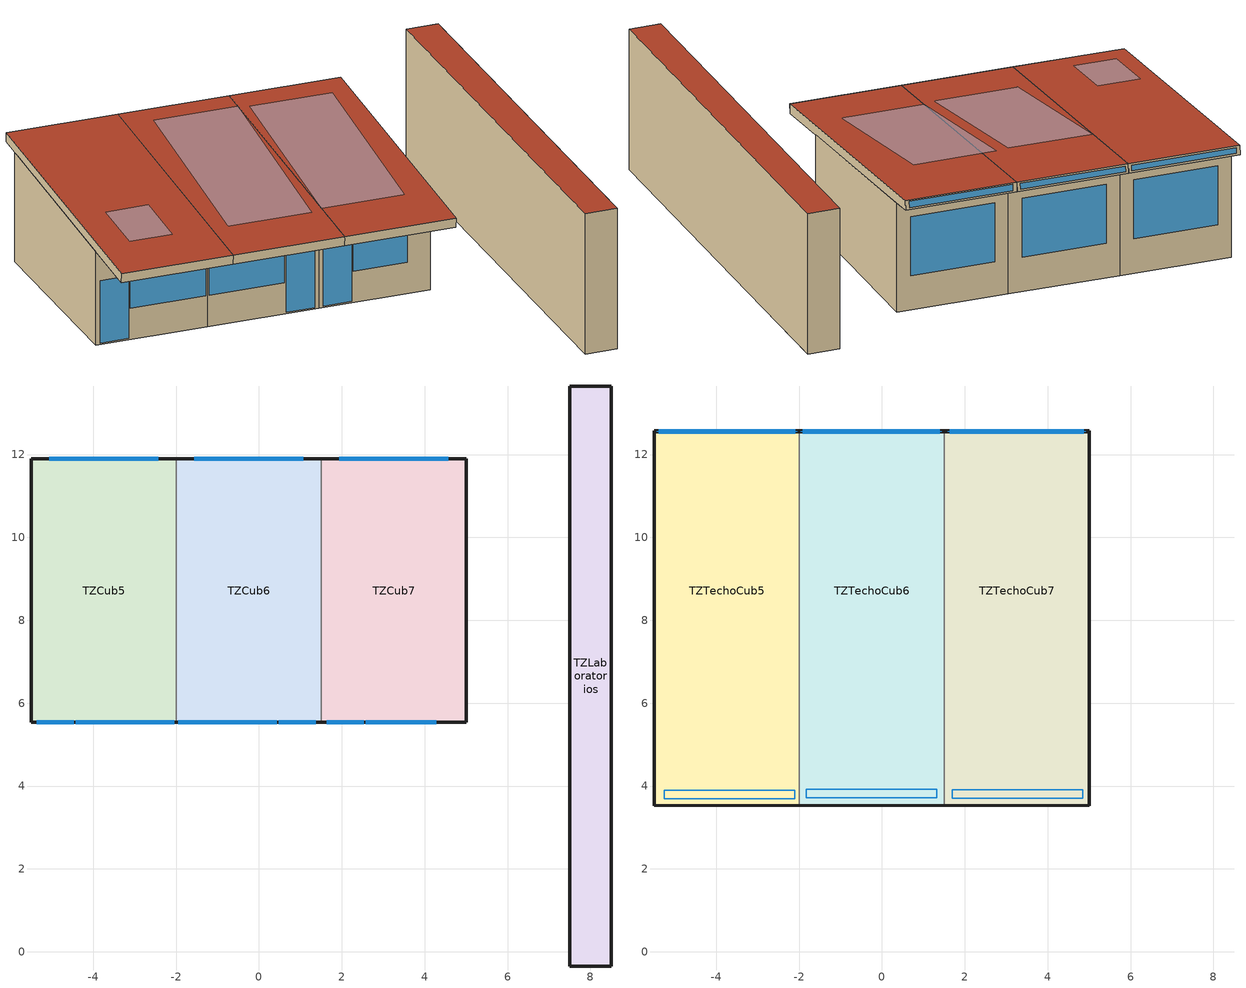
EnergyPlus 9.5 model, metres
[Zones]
TZCub5
 floor ground (CAD): -2,11.9 -2,5.54 -5.5,5.54 -5.5,11.9 z0
 wall outside (Tabique): -2,11.9 -5.5,11.9 z0:3.5; -5.5,5.54 -2,5.54 z0:3; -5.5,11.9,3.5 -5.5,11.9,0 -5.5,5.54,0 -5.5,5.54,3
 wall to TZCub6 (Tabique): -2,11.9,3.5 -2,5.54,3 -2,5.54,0 -2,11.9,0
 window (Interior Window): -2.43,11.9 -5.07,11.9 z1.11:2.99; -5.37,5.54 -4.47,5.54 z0.05:2.05; -4.42,5.54 -2.05,5.54 z1.01:2.56
TZCub6
 floor ground (CAD): 1.5,11.9 1.5,5.54 -2,5.54 -2,11.9 z0
 wall outside (Tabique): 1.5,11.9 -2,11.9 z0:3.5; -2,5.54 1.5,5.54 z0:3
 wall to TZCub7 (Tabique): 1.5,11.9,3.5 1.5,5.54,3 1.5,5.54,0 1.5,11.9,0
 window (Interior Window): 1.07,11.9 -1.57,11.9 z1.11:2.99; 0.47,5.54 1.37,5.54 z0.05:2.05; -1.95,5.54 0.42,5.54 z1.01:2.56
TZCub7
 floor ground (CAD): 5,11.9 5,5.54 1.5,5.54 1.5,11.9 z0
 wall outside (Tabique): 5,11.9 1.5,11.9 z0:3.5; 1.5,5.54 5,5.54 z0:3; 5,11.9,3.5 5,5.54,3 5,5.54,0 5,11.9,0
 window (Interior Window): 4.57,11.9 1.93,11.9 z1.11:2.99; 1.63,5.54 2.53,5.54 z0.05:2.05; 2.58,5.54 4.27,5.54 z1.01:2.56
TZLaboratorios
 floor ground (CAD): 8.5,13.66 8.5,-0.34 7.5,-0.34 7.5,13.66 z0
 wall outside (Tabique): 8.5,13.66 7.5,13.66 7.5,-0.34 8.5,-0.34 8.5,13.66 z0:4.5
 roof outside (Mortero): 8.5,-0.34 8.5,13.66 7.5,13.66 7.5,-0.34 z4.5
TZTechoCub5
 floor outside (CAD): -2,5.54,3 -2,3.54,2.84 -5.5,3.54,2.84 -5.5,5.54,3; -2,12.57,3.55 -2,11.9,3.5 -5.5,11.9,3.5 -5.5,12.57,3.55
 floor to TZCub5 (CAD): -2,11.9,3.5 -2,5.54,3 -5.5,5.54,3 -5.5,11.9,3.5
 wall outside (Mortero): -2,12.55,3.85 -2,12.57,3.55 -5.5,12.57,3.55 -5.5,12.55,3.85; -5.5,3.52,3.14 -5.5,3.54,2.84 -2,3.54,2.84 -2,3.52,3.14; -5.5,12.55,3.85 -5.5,12.57,3.55 -5.5,3.54,2.84 -5.5,3.52,3.14
 wall to TZTechoCub6 (Mortero): -2,12.55,3.85 -2,3.52,3.14 -2,3.54,2.84 -2,12.57,3.55
 window (Interior Window): -2.1,12.56,3.79 -2.1,12.57,3.62 -5.39,12.57,3.62 -5.39,12.56,3.79
 roof outside (Mortero): -2,3.52,3.14 -2,12.55,3.85 -5.5,12.55,3.85 -5.5,3.52,3.14
 skylight (Interior Window): -2.1,3.89,2.87 -2.1,3.69,2.86 -5.25,3.69,2.86 -5.25,3.89,2.87
TZTechoCub6
 floor outside (CAD): 1.5,5.54,3 1.5,3.54,2.84 -2,3.54,2.84 -2,5.54,3; 1.5,12.57,3.55 1.5,11.9,3.5 -2,11.9,3.5 -2,12.57,3.55
 floor to TZCub6 (CAD): 1.5,11.9,3.5 1.5,5.54,3 -2,5.54,3 -2,11.9,3.5
 wall outside (Mortero): 1.5,12.55,3.85 1.5,12.57,3.55 -2,12.57,3.55 -2,12.55,3.85; -2,3.52,3.14 -2,3.54,2.84 1.5,3.54,2.84 1.5,3.52,3.14
 wall to TZTechoCub7 (Mortero): 1.5,12.55,3.85 1.5,3.52,3.14 1.5,3.54,2.84 1.5,12.57,3.55
 window (Interior Window): 1.39,12.55,3.8 1.39,12.57,3.62 -1.91,12.57,3.62 -1.91,12.55,3.8
 roof outside (Mortero): 1.5,3.52,3.14 1.5,12.55,3.85 -2,12.55,3.85 -2,3.52,3.14
 skylight (Interior Window): 1.33,3.92,2.87 1.33,3.72,2.86 -1.82,3.72,2.86 -1.82,3.92,2.87
TZTechoCub7
 floor outside (CAD): 5,12.57,3.55 5,11.9,3.5 1.5,11.9,3.5 1.5,12.57,3.55; 5,5.54,3 5,3.54,2.84 1.5,3.54,2.84 1.5,5.54,3
 floor to TZCub7 (CAD): 5,11.9,3.5 5,5.54,3 1.5,5.54,3 1.5,11.9,3.5
 wall outside (Mortero): 5,12.55,3.85 5,12.57,3.55 1.5,12.57,3.55 1.5,12.55,3.85; 1.5,3.52,3.14 1.5,3.54,2.84 5,3.54,2.84 5,3.52,3.14; 5,12.55,3.85 5,3.52,3.14 5,3.54,2.84 5,12.57,3.55
 window (Interior Window): 1.63,12.55,3.81 4.87,12.55,3.81 4.87,12.57,3.62 1.63,12.57,3.62
 roof outside (Mortero): 5,3.52,3.14 5,12.55,3.85 1.5,12.55,3.85 1.5,3.52,3.14
 skylight (Interior Window): 4.85,3.9,2.87 4.85,3.7,2.86 1.7,3.7,2.86 1.7,3.9,2.87
shading: -3.39,4.82,3.5 -3.39,6.7,3.65 -4.73,6.7,3.65 -4.73,4.82,3.5; -1.49,10.99,4.23 -1.49,5.14,3.28 1.14,5.14,3.28 1.14,10.99,4.23; 1.51,10.96,4.18 1.51,5.16,3.27 4.1,5.16,3.27 4.1,10.96,4.18
[Building]
Building 1
[Site:Location]
Temixco: Latitude {deg}=18.51; Longitude {deg}=-99.14; Time Zone {hr}=-6; Elevation {m}=1219
[Site:WeatherStation]
Wind Sensor Height Above Ground {m}=10; Wind Speed Profile Exponent=0.14; Wind Speed Profile Boundary Layer Thickness {m}=270; Air Temperature Sensor Height Above Ground {m}=1.5
[Site:HeightVariation]
Wind Speed Profile Exponent=0.14; Wind Speed Profile Boundary Layer Thickness {m}=270; Air Temperature Gradient Coefficient {K/m}=0.0065
[Site:GroundTemperature:BuildingSurface]
21, 21, 21, 21, 21, 21, 21, 21, 21, 21, 21, 21
[Material] Thermal Absorptance=0.9
Name | Roughness | Thickness {m} | Conductivity {W/m-K} | Density {kg/m3} | Specific Heat {J/kg-K} | Solar Absorptance | Visible Absorptance
Tabique | MediumRough | 0.14 | 0.7 | 1970 | 800 | 0.65 | 0.65
CAD | Rough | 0.1 | 2 | 2400 | 1000 | 0.6 | 0.6
MorteroAltaDensidad | Rough | 0.1 | 0.88 | 2800 | 896 | 0.2 | 0.2
[WindowMaterial:Glazing]
Clear 3mm: Optical Data Type=SpectralAverage; Thickness {m}=0.003; Solar Transmittance at Normal Incidence=0.837; Front Side Solar Reflectance at Normal Incidence=0.075; Back Side Solar Reflectance at Normal Incidence=0; Visible Transmittance at Normal Incidence=0.898; Front Side Visible Reflectance at Normal Incidence=0.081; Back Side Visible Reflectance at Normal Incidence=0; Infrared Transmittance at Normal Incidence=0; Front Side Infrared Hemispherical Emissivity=0.84; Back Side Infrared Hemispherical Emissivity=0.84; Conductivity {W/m-K}=0.9; Dirt Correction Factor for Solar and Visible Transmittance=1; Solar Diffusing=No
[Construction]
Interior Window: Clear 3mm
Tabique: Tabique
CAD: CAD
Mortero: MorteroAltaDensidad
[Zone]
TZCub5; TZCub6; TZCub7; TZLaboratorios; TZTechoCub5; TZTechoCub6; TZTechoCub7
[AirflowNetwork:SimulationControl]
Cub7: AirflowNetwork Control=MultizoneWithoutDistribution; Wind Pressure Coefficient Type=SurfaceAverageCalculation; Building Type=LowRise; Maximum Number of Iterations=500; Initialization Type=ZeroNodePressures; Relative Airflow Convergence Tolerance=0.0001; Absolute Airflow Convergence Tolerance {kg/s}=0.000001; Convergence Acceleration Limit=-.5; Azimuth Angle of Long Axis of Building {deg}=6; Ratio of Building Width Along Short Axis to Width Along Long Axis=1; Height Dependence of External Node Temperature=No; Solver=SkylineLU
[AirflowNetwork:MultiZone:Zone] Ventilation Control Mode=NoVent; Indoor and Outdoor Temperature Difference Upper Limit for Minimum Venting Open Factor {deltaC}=100; Indoor and Outdoor Enthalpy Difference Upper Limit for Minimum Venting Open Factor {deltaJ/kg}=300000; Single Sided Wind Pressure Coefficient Algorithm=Standard; Facade Width {m}=10.5
TZCub7; TZTechoCub7
[AirflowNetwork:MultiZone:Surface] Window/Door Opening Factor, or Crack Factor=1; Ventilation Control Mode=ZoneLevel; Indoor and Outdoor Temperature Difference Upper Limit for Minimum Venting Open Factor {deltaC}=100; Indoor and Outdoor Enthalpy Difference Upper Limit for Minimum Venting Open Factor {deltaJ/kg}=300000; Equivalent Rectangle Method=PolygonHeight; Equivalent Rectangle Aspect Ratio=1
Name | Leakage Component
VentanaCub7Norte; VentCub7Sur; PuertaCub7Sur | infCubiculo
VentanaTechoCub7Sur; VentanaTechoCub7Norte | infTecho
[AirflowNetwork:MultiZone:ReferenceCrackConditions]
inf: Reference Temperature {C}=20; Reference Barometric Pressure {Pa}=86864; Reference Humidity Ratio {kgWater/kgDryAir}=0
[AirflowNetwork:MultiZone:Surface:Crack] Air Mass Flow Exponent=0.65; Reference Crack Conditions=Infiltracion
Name | Air Mass Flow Coefficient at Reference Conditions {kg/s}
infTecho | 0.5
infCubiculo | 0.01
